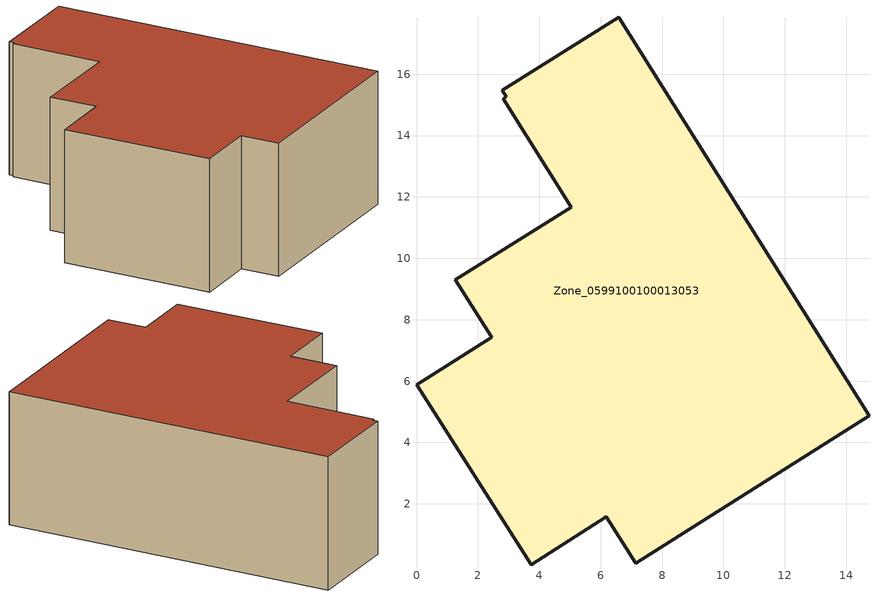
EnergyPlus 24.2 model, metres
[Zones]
Zone_0599100100013053
 floor ground (C_G): 2.8,15.48 6.59,17.86 14.74,4.87 7.15,0.06 6.18,1.57 3.73,0.01 0,5.88 2.45,7.43 1.26,9.31 5.05,11.66 2.83,15.19 2.93,15.27 z0
 wall outside (C_F): 5.05,11.66 1.26,9.31 2.45,7.43 0,5.88 3.73,0.01 6.18,1.57 7.15,0.06 14.74,4.87 6.59,17.86 2.8,15.48 2.93,15.27 2.83,15.19 5.05,11.66 z0:6.12
 roof outside (C_R): 2.93,15.27 2.83,15.19 5.05,11.66 1.26,9.31 2.45,7.43 0,5.88 3.73,0.01 6.18,1.57 7.15,0.06 14.74,4.87 6.59,17.86 2.8,15.48 z6.12
[BUILDING]
Pand.0599100100013053: North Axis=0; Terrain=City; Loads Convergence Tolerance Value=0.04; Temperature Convergence Tolerance Value=0.4; Solar Distribution=FullExterior; Maximum Number of Warmup Days=25; Minimum Number of Warmup Days=1
[Site:Location]
Rotterdam.The.Hague.AP_ZH_NLD Design_Conditions: Latitude=51.96; Longitude=4.45; Time Zone=1; Elevation=-4.5
[SITE:GROUNDTEMPERATURE:BUILDINGSURFACE]
18, 18, 18, 18, 18, 18, 18, 18, 18, 18, 18, 18
[MATERIAL] Thermal Absorptance=0.9; Solar Absorptance=0.7; Visible Absorptance=0.7
Name | Roughness | Thickness | Conductivity | Density | Specific Heat
G.D.2015-2018 | MediumSmooth | 0.15 | 0.0428571 | 540 | 1210
F.D.2015-2018 | Rough | 0.3 | 0.0666667 | 1920 | 840
R.D.2015-2018 | MediumRough | 0.2 | 0.0333333 | 1500 | 1000
[CONSTRUCTION]
C_G: G.D.2015-2018
C_F: F.D.2015-2018
C_R: R.D.2015-2018
[ZONE]
Zone_0599100100013053: Type=1; Multiplier=1; Ceiling Height=Autocalculate; Volume=Autocalculate; Floor Area=autocalculate; Part of Total Floor Area=Yes
[ZONEINFILTRATION:DESIGNFLOWRATE]
Infil_Zone_0599100100013053: Zone or ZoneList or Space or SpaceList=Zone_0599100100013053; Schedule=AlwaysOn; Design Flow Rate Calculation Method=Flow/Area; Flow Rate per Floor Area=0.0021; Constant Term Coefficient=1; Temperature Term Coefficient=0; Velocity Term Coefficient=0; Velocity Squared Term Coefficient=0
[HVACTEMPLATE:ZONE:IDEALLOADSAIRSYSTEM]
Zone_0599100100013053: Maximum Heating Supply Air Temperature=50; Minimum Cooling Supply Air Temperature=13; Maximum Heating Supply Air Humidity Ratio=0.0156; Minimum Cooling Supply Air Humidity Ratio=0.0077; Heating Limit=NoLimit; Cooling Limit=NoLimit; Dehumidification Control Type=ConstantSensibleHeatRatio; Cooling Sensible Heat Ratio=0.7; Dehumidification Setpoint=60; Humidification Control Type=None; Humidification Setpoint=30; Outdoor Air Method=None; Outdoor Air Flow Rate per Person=0.00944; Outdoor Air Flow Rate per Zone Floor Area=0; Outdoor Air Flow Rate per Zone=0; Demand Controlled Ventilation Type=None; Outdoor Air Economizer Type=NoEconomizer; Heat Recovery Type=None; Sensible Heat Recovery Effectiveness=0.7; Latent Heat Recovery Effectiveness=0.65
[ZONECONTROL:THERMOSTAT]
ThermostatControl_Zone_0599100100013053: Zone or ZoneList=Zone_0599100100013053; Control Type Schedule=DualSetpointControlType; Control 1=Thermostat_Zone_0599100100013053; Temperature Difference Between Cutout And Setpoint=0
[THERMOSTATSETPOINT:DUALSETPOINT]
Thermostat_Zone_0599100100013053: Heating Setpoint Temperature Schedule=HeatingSetpoint_Zone_0599100100013053; Cooling Setpoint Temperature Schedule=CoolingSetpoint_Zone_0599100100013053
[SCHEDULE:COMPACT]
HeatingSetpoint_Zone_0599100100013053: Through: 12/31, For: AllDays, Until: 24:00, 21
CoolingSetpoint_Zone_0599100100013053: Through: 12/31, For: AllDays, Until: 24:00, 24
DualSetpointControlType: Through: 12/31, For: AllDays, Until: 24:00, 4
AlwaysOn: Through: 12/31, For: AllDays, Until: 24:00, 1
